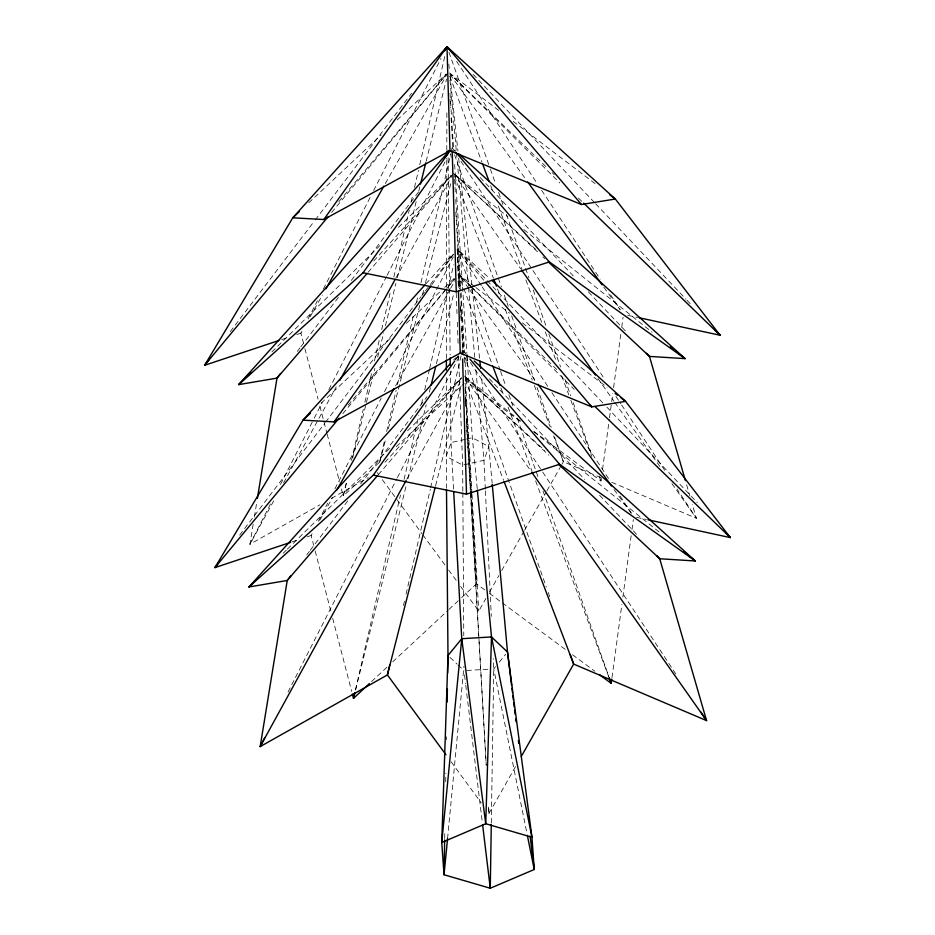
<?xml version="1.0" encoding="UTF-8"?>
<svg xmlns="http://www.w3.org/2000/svg" width="935" height="935" viewBox="0 0 935 935"><rect width="100%" height="100%" fill="white"/><g stroke="black" fill="none" stroke-linecap="round" stroke-linejoin="round"><path stroke-width="0.7" stroke-dasharray="4.67 3.51" d="M446.346 377.576L446.486 488.269M446.381 358.631L446.521 288.681M446.521 287.22L446.778 158.973M446.79 150.219L446.872 109.418M491.307 822.882L493.75 668.887L493.271 658.672M444.686 838.45L444.791 832.641M445.703 781.835L445.866 773.116M446.474 739.725L446.521 736.827M447.573 838.555L463.97 666.246M601.357 478.136L600.971 481.011L533.02 430.801M602.526 469.522L609.316 419.242M609.503 417.805L612.799 393.378M613.582 387.639L620.945 333.047M621.717 327.297L623.072 317.245M612.004 677.606L621.892 604.349M622.862 597.161L631.195 535.393M631.966 529.642L633.322 519.591M253.198 524.208L249.925 544.264L319.899 504.842M254.367 517.043L256.693 502.726M346.207 483.231L343.25 496.017L381.422 460.464M351.455 460.476L363.283 409.296M364.919 402.19L371.814 372.329M374.444 360.957L380.019 336.787M381.667 329.681L390.199 292.713M393.81 277.076L409.238 210.246M411.213 201.726L412.849 194.609M414.497 187.503L418.436 170.439M419.745 164.759L445.352 53.856M379.446 462.661L384.682 439.976M386.646 431.479L396.136 390.363M397.445 384.694L413.819 313.798M416.437 302.461L418.074 295.366M421.019 282.615L450.81 153.597M451.137 152.171L452.119 147.929L455.357 150.851M355.475 689.843L400.449 495.059M404.06 479.421L418.833 415.444M421.463 404.072L423.099 396.954M424.747 389.848L429.34 369.944M429.668 368.519L453.639 264.734M403.441 605.471L404.423 601.217M406.059 594.122L430.287 489.215M430.614 487.789L461.06 355.943M461.387 354.529L462.369 350.274L465.607 353.196M346.417 483.255L343.25 496.017L341.427 489.005M352.74 457.741L366.088 403.85M366.438 402.436L374.865 368.402M377.682 357.065L383.642 332.953M385.407 325.859L395.937 283.328M397.352 277.648L416.32 201.083M418.775 191.149L419.827 186.895M426.15 161.381L446.521 79.136M355.616 689.866L406.538 484.248M407.952 478.58L426.22 404.843M429.375 392.081L430.427 387.826M436.4 363.727L453.966 292.819M380.031 461.294L385.419 440.116M388.305 428.814L419.955 304.541M422.468 294.665L423.555 290.423M425.355 283.363L451.243 181.694M435.605 485.709L461.493 384.04M308.153 318.905L317.409 300.766M323.358 289.102L370.961 195.789M373.614 190.6L441.051 58.414M270.484 503.977L249.925 544.264L275.182 498.203M280.418 484.482L313.576 419.511M314.23 418.214L322.189 402.623M328.816 389.626L386.494 276.573M387.16 275.276L446.825 158.319M318.403 521.251L327.659 503.112M334.94 488.853L381.211 398.135M384.519 391.66L453.288 256.868M288.027 692.029L396.744 478.919M397.41 477.621L461.048 352.869M283.609 482.846L336.226 386.891M395.867 278.127L452.704 174.494M406.818 479.199L461.551 379.4M310.186 316.684L322.353 295.133M385.313 183.587L447.561 73.316M319.723 520.304L332.603 497.478M395.563 385.933L449.945 289.605M450.658 288.331L454.948 280.734M460.663 586.432L478.743 611.081L485.919 598.423M489.508 592.089L498.834 575.644M501.698 570.584L523.939 531.349M524.652 530.075L546.18 492.114M546.893 490.852L561.245 465.536M561.958 464.274L563.396 461.738L554.116 435.593M515.536 766.595L488.993 813.427L487.275 811.077M431.935 284.602L453.872 253.829M455.59 359.788L458.138 356.212M230.302 331.574L314.324 221.127M315.212 219.97L411.622 93.255M297.342 351.373L299.995 347.89M300.871 346.721L338.902 296.734M351.291 280.453L419.394 190.939M239.664 535.077L324.574 423.473M325.462 422.316L420.984 296.757M421.872 295.6L424.525 292.106M425.413 290.949L453.709 253.747M306.703 554.887L309.356 551.393M310.245 550.236L348.276 500.237M360.653 483.968L426.991 396.767M455.298 359.566L457.951 356.083M495.585 666.643L493.75 668.887L527.059 833.926M499.255 662.155L505.671 654.301M331.598 212.479L446.416 74.286M342.783 413.702L446.392 288.997M447.327 287.875L454.796 278.887L447.292 287.7M338.75 201.785L446.404 74.262M348.065 405.241L446.357 288.81M368.039 272.354L453.405 173.22L520.643 268.731M378.289 474.711L461.761 377.763M426.009 283.737L453.346 253.432M453.604 359.998L455.555 357.836M373.766 261.005L451.465 175.359M384.986 462.287L461.715 377.705M271.875 351.946L379.762 245.73M398.427 227.345L451.336 175.254M283.165 553.275L286.274 550.212M287.314 549.184L390.012 448.075M407.637 430.719L461.586 377.611M308.737 202.825L381.176 134.944M397.153 119.96L446.147 74.04M321.114 403.184L390.351 338.283M406.339 323.311L440.42 291.358M444.686 287.372L454.27 278.385M396.265 446.638L464.111 383.42M371.522 681.58L388.492 665.778M392.735 661.828L447.865 610.462M448.917 609.48L460.581 598.61M461.645 597.617L476.488 583.791L471.38 495.024M331.352 498.39L368.25 477.61M281.634 339.592L288.506 337.29M296.757 334.543L300.883 333.164L302.309 330.628L300.883 333.164L303.443 342.993M291.884 541.938L297.388 540.103M307.007 536.889L311.133 535.51L312.559 532.973L311.133 535.51L313.692 545.339M465.233 439.368L451.032 442.582L446.194 456.28L462.661 465.139L483.968 460.3L488.806 446.614L481.385 375.625M466.658 439.041L472.339 437.755L488.806 446.614L492.102 482.776M466.834 670.453L490.922 669.051M627.724 315.294L637.67 317.444M636.56 517.335L646.506 519.486M600.983 477.727L563.396 461.738L553.532 435.885M611.724 482.296L696.318 518.259L692.274 504.304M520.129 421.276L466.238 381.445L464.894 358.163M484.692 589.856L476.488 583.791L466.366 409.483M489.379 593.316L501.09 601.976M502.259 602.841L566.703 650.456M572.559 654.78L594.824 671.236M449.443 72.93L500.482 111.721M513.245 121.421L595.618 184.02M474.77 286.729L458.536 274.387L457.25 249.096L489.624 278.373M475.938 287.618L509.575 313.19M522.338 322.891L607.025 387.254M537.59 251.877L454.468 174.214L507.915 216.838M523.81 229.566L652.139 332.264M520.433 421.007L464.788 376.478L544.649 450.483M534.06 431.912L661.255 533.71M454.468 174.202L535.463 249.119M542.919 256.844L545.047 258.843M464.718 376.56L548.903 455.216M449.992 657.41L456.993 664.014M457.998 664.96L463.994 670.617M545.888 166.559L450.378 74.075L559.808 182.956M552.176 172.659L554.28 174.681M578.414 198.056L582.61 202.124M470.071 285.572L458.536 274.387L458.851 288.962M471.123 286.589L557.178 369.921M471.953 287.735L458.536 274.387L459.377 288.915M472.993 288.763L574.195 389.404M473.098 74.332L594.59 202.673M595.595 203.736L685.963 299.188M686.968 300.252L691.982 305.558M455.135 151.096L452.119 147.929L454.959 151.248M480.169 177.556L574.347 277.04M588.372 291.86L625.433 331.013M602.83 402.892L457.25 249.096L457.998 275.089M606.85 407.134L697.218 502.598M465.385 353.442L462.369 350.274L462.498 354.634M489.426 378.85L493.435 383.081M494.428 384.133L584.597 479.386M599.615 495.258L638.687 536.538M483.769 280.208L457.25 249.096L459.506 288.389M377.156 472.596L378.874 474.933M382.322 479.632L421.919 533.616M422.784 534.797L445.165 565.301M448.613 569.999L457.215 581.734M451.114 761.78L481.244 802.861M449.992 74.403L526.043 179.613M603.811 287.185L620.045 309.649M468.786 288.576L458.536 274.387L491.728 363.294M469.639 289.756L536.293 381.959M614.061 489.531L631.148 513.175M597.979 378.57L613.944 401.255M614.786 402.447L660.168 466.916M671.938 483.64L696.318 518.259L677.033 489.017M465.338 377.95L530.893 471.076M456.619 61.348L537.637 184.207M541.645 190.296L600.2 279.098M610.625 294.911L620.256 309.508M460.955 161.323L604.746 379.388M615.99 396.44L620.805 403.745M621.611 404.96L666.597 473.18M481.315 285.596L457.25 249.096L470.889 287.571M482.109 286.811L547.887 386.552M551.895 392.642L609.655 480.228M620.08 496.041L631.312 513.07M470.41 362.453L541.903 470.878M542.697 472.093L676.04 674.31M454.445 175.944L493.353 278.011M497.502 288.903L500.622 297.061M505.286 309.31L532.26 380.077M534.341 385.524L549.909 426.36M465.209 379.645L503.603 480.356M449.817 76.144L481.981 162.316M490.665 185.574L492.71 191.044M498.332 206.086L521.823 269M525.902 279.951L541.739 322.341M545.315 331.925L556.033 360.641M561.654 375.695L568.796 394.839M570.841 400.309L591.785 456.385M599.44 476.908L600.971 481.011L599.51 476.885M500.915 387.92L503.474 394.757M508.067 407.064L532.073 471.345M535.638 480.929L608.673 676.519M448.952 52.243L489.882 167.681M490.361 169.06L495.725 184.172M498.647 192.423L503.03 204.788M506.443 214.407L528.859 277.625M533.242 289.99L546.402 327.098M548.833 333.97L560.533 366.952M564.915 379.318L570.759 395.809M573.202 402.681L592.206 456.268M454.562 154.801L501.417 286.94M504.339 295.203L508.243 306.212M511.667 315.843L534.598 380.533M537.041 387.417L551.194 427.33M471.38 288.95L500.132 370.026M500.611 371.405L505.484 385.15M508.897 394.769L512.801 405.755M517.184 418.132L538.618 478.591M543.013 490.968L608.79 676.484M464.812 357.147L466.284 361.284M466.764 362.663L546.32 587.005M548.272 592.51L549.733 596.647M686.629 484.774L689.855 495.936M304.904 348.603L318.052 399.151M319.875 406.164L326.818 432.847M327.18 434.249L339.604 481.981M315.153 550.949L331.224 612.729M332.685 618.339L351.677 691.351M464.52 674.941L465.56 683.59M465.735 685.028L466.6 692.239M466.775 693.676L482.437 823.396M448.812 64.141L449.267 68.477M450.027 75.723L457.905 151.061M458.664 158.307L479.561 358.234M477.236 488.643L472.339 437.755L467.442 362.172M449.98 80.129L456.338 151.225M456.467 152.674L468.4 286.168M468.528 287.629L474.758 357.275M475.927 370.33L483.968 460.3L485.335 489.472M450.016 93.266L453.779 151.4M454.632 164.49L466.869 353.453M450.016 99.133L450.506 107.864M451.102 118.055L452.937 150.067M454.609 179.169L455.275 192.61M455.777 199.552L460.756 287.033M461.13 292.678L464.555 352.39M455.812 212.011L460.417 292.117M460.499 293.567L463.76 352.144M464.181 357.649L464.52 365.234M465.186 375.134L471.93 493.248M472.046 494.557L478.743 611.081M460.511 305.85L461.352 320.401M461.68 326.221L463.351 355.323M465.198 387.347L471.298 493.575M460.464 307.802L461.224 320.869M461.645 328.138L463 351.373M465.186 389.147L466.284 408.034M462.626 354.634L462.369 350.274L462.591 354.482M465.139 398.333L465.56 405.615M466.308 418.728L486.235 765.356L470.562 494.849M465.174 401.746L465.42 406.117M466.355 422.117L470.48 493.388M453.568 489.075L451.032 442.582L450.296 371.02M485.405 490.933L491.296 616.375M451.032 154.626L451.149 157.536M456.222 293.111L456.993 313.529M457.32 322.271L458.138 344.138M458.571 355.803L462.661 465.139L462.837 491.366M458.162 280.874L458.372 288.085M448.134 157.758L450.132 354.949M462.848 492.827L463.772 635.648M488.993 813.427L488.573 806.145L488.993 813.427"/><path stroke-width="1.4" d="M446.357 370.295L446.381 360.092M446.79 154.602L446.79 151.68M491.284 824.331L490.267 888.25L444.031 874.751L441.752 842.493L447.994 655.529L446.498 489.73M444.663 839.91L444.031 874.751L447.573 838.555M447.152 701.986L447.386 688.92M447.678 672.943L447.994 655.529L461.75 638.698L453.732 491.974M477.376 490.104L491.506 636.957L485.721 823.735L441.752 842.493L461.75 638.698L491.506 636.957L507.506 652.057L531.957 837.234L534.236 869.492L490.267 888.25L482.612 824.834M611.806 679.044L611.221 683.356L599.51 674.696M257.394 498.425L276.994 378.114L280.535 373.462M389.696 665.007L387.406 674.941L260.175 746.609L287.244 580.46L290.785 575.808M420.528 184.066L425.799 162.795M431.128 384.998L435.698 366.555M435.242 487.123L387.406 674.941L445.948 754.744M445.013 50.642L447 46.75L615.335 199.015L720.102 335.256L639.096 317.748M264.815 737.516L260.175 746.609L406.117 480.485M339.744 380.487L395.166 279.413M325.929 288.798L383.888 186.123M336.892 489.882L394.138 388.469M521.274 756.473L573.646 664.084L570.233 654.453M278.887 340.504L204.648 365.281L292.76 217.808L323.779 219.526L447 46.75L454.024 54.172M367.093 273.464L276.994 378.114L238.682 384.624L363.072 272.786L449.583 151.493M290.516 542.394L214.898 567.627L303.01 420.154L334.029 421.872L431.082 285.783M377.343 475.81L287.244 580.46L248.932 586.981L373.322 475.132L454.737 360.968M209.078 359.472L204.648 365.281L327.869 216.978M443.459 51.402L447 46.75L581.5 204.52L615.335 199.015L609.538 194.609M445.937 156.063L447.701 153.737M219.328 561.818L214.898 567.627L339.054 418.202M448.227 152.241L238.682 384.624L251.129 372.375M425.039 284.824L303.01 420.154L310.467 413.165M449.7 364.323L248.932 586.981L258.27 577.783M299.153 211.813L292.76 217.808L447 46.75L449.98 150.734L323.779 219.526M369.407 683.555L353.5 698.375L352.401 694.156M334.029 421.872L460.23 353.079L591.75 406.865L625.585 401.36L730.352 537.602L647.92 519.79M363.072 272.786L456.257 291.813L549.324 261.94L685.074 358.631L649.474 356.41L548.249 261.823M373.322 475.132L466.507 494.159L559.574 464.286L695.324 560.977L659.724 558.756L558.499 464.169M449.98 150.734L581.5 204.52M615.148 393.425L617.462 395.189M620.945 397.831L625.585 401.36L491.775 280.325M670.313 346.815L673.714 349.538M675.982 351.35L685.074 358.631L458.594 153.772M683.964 551.884L695.324 560.977L474.232 361.003M583.662 203.14L720.102 335.256L715.076 329.95M594.964 406.503L730.352 537.602L726.331 533.359M589.681 404.808L591.75 406.865L485.662 282.428M646.471 353.243L649.474 356.41L685.413 480.59M656.721 555.589L659.724 558.756L706.568 720.604L573.646 664.084L504.129 481.724M455.894 152.347L549.324 261.94M469.919 359.122L559.574 464.286M527.749 181.974L602.105 284.824M537.999 384.32L611.502 485.99M521.485 269.923L595.455 374.993M531.734 472.268L706.568 720.604L700.946 712.073M493.879 279.366L496.462 286.18M482.495 163.683L489.134 181.46M492.745 366.029L499.898 385.185M491.506 636.957L531.957 837.234L485.721 823.735L461.75 638.698M527.34 835.352L534.236 869.492L530.133 836.159M511.609 685.402L507.506 652.057L492.231 484.225M511.959 688.3L512.497 692.648M512.859 695.546L513.385 699.894M513.747 702.793L514.273 707.14M514.636 710.039L515.173 714.387M515.699 718.735L516.062 721.633M518.376 740.485L518.738 743.383M479.865 361.132L480.625 368.378M466.962 354.903L467.348 360.711M462.626 358.993L466.507 494.159M458.454 290.984L460.23 353.079M452.213 150.827L456.257 291.813M448.052 150.453L448.087 153.375M450.167 357.871L450.238 365.176M354.821 692.683L353.5 698.375L354.903 692.695M611.221 683.356L609.176 677.887L611.221 683.356"/></g></svg>
